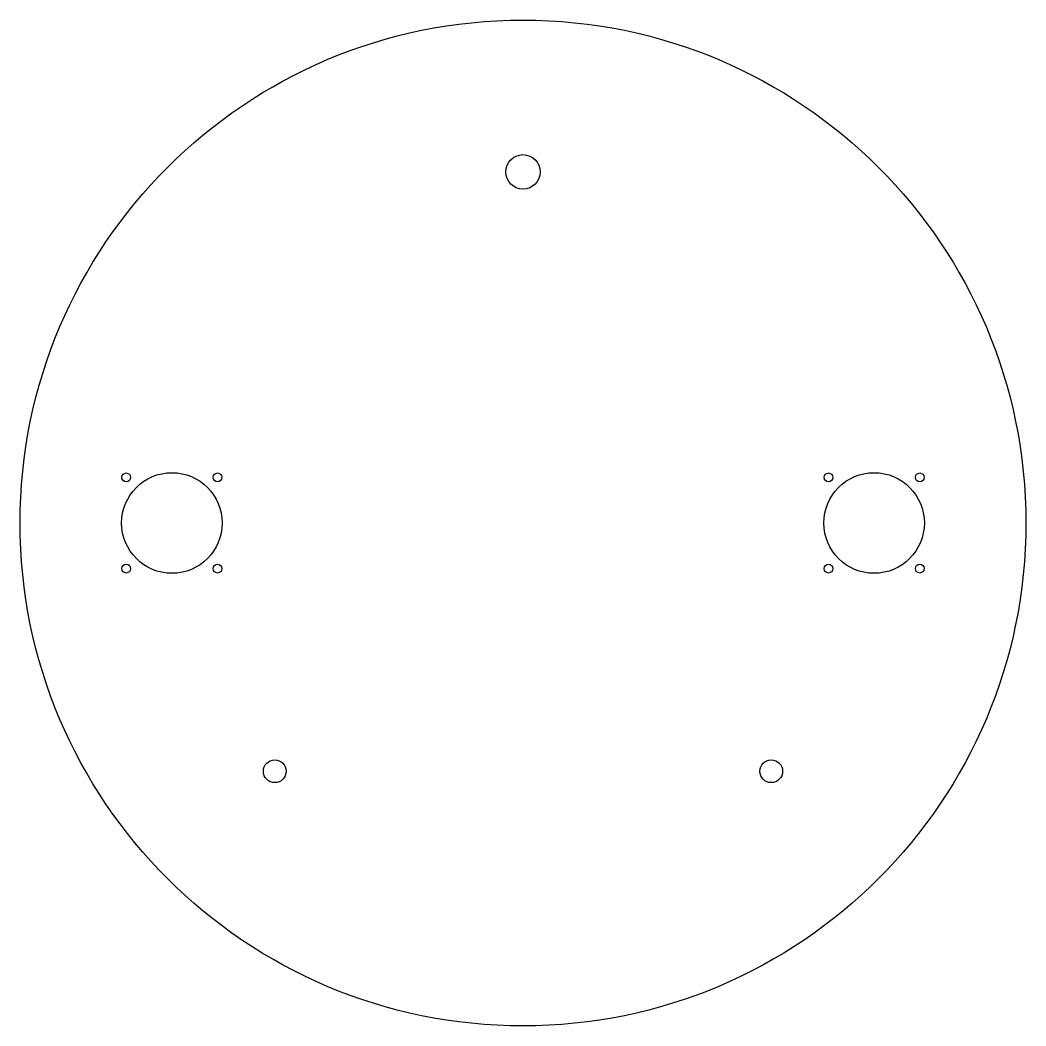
# Model space of a CAD drawing. Header units: millimetres. Extents: x 33 to 563, y 49 to 579.
import ezdxf

# ---------------------------------------------------------------- set-up
doc = ezdxf.new("R2010")
doc.units = ezdxf.units.MM

msp = doc.modelspace()

# ---------------------------------------------------------------- linework, layer by layer
at = {"color": 7, "linetype": 'Continuous', "lineweight": 25}
for centre, radius in [((297.99, 314.38), 265), ((297.99, 499.38), 9.1), ((112.99, 314.38), 26.5), ((88.94, 338.43), 2.3), ((137.04, 338.43), 2.3), ((482.99, 314.38), 26.5), ((458.94, 338.43), 2.3), ((507.04, 338.43), 2.3), ((88.94, 290.33), 2.3), ((137.04, 290.33), 2.3), ((458.94, 290.33), 2.3), ((507.04, 290.33), 2.3), ((167.18, 183.57), 6), ((428.81, 183.57), 6)]:
    msp.add_circle(centre, radius, dxfattribs=at)

doc.saveas('drawing.dxf')
